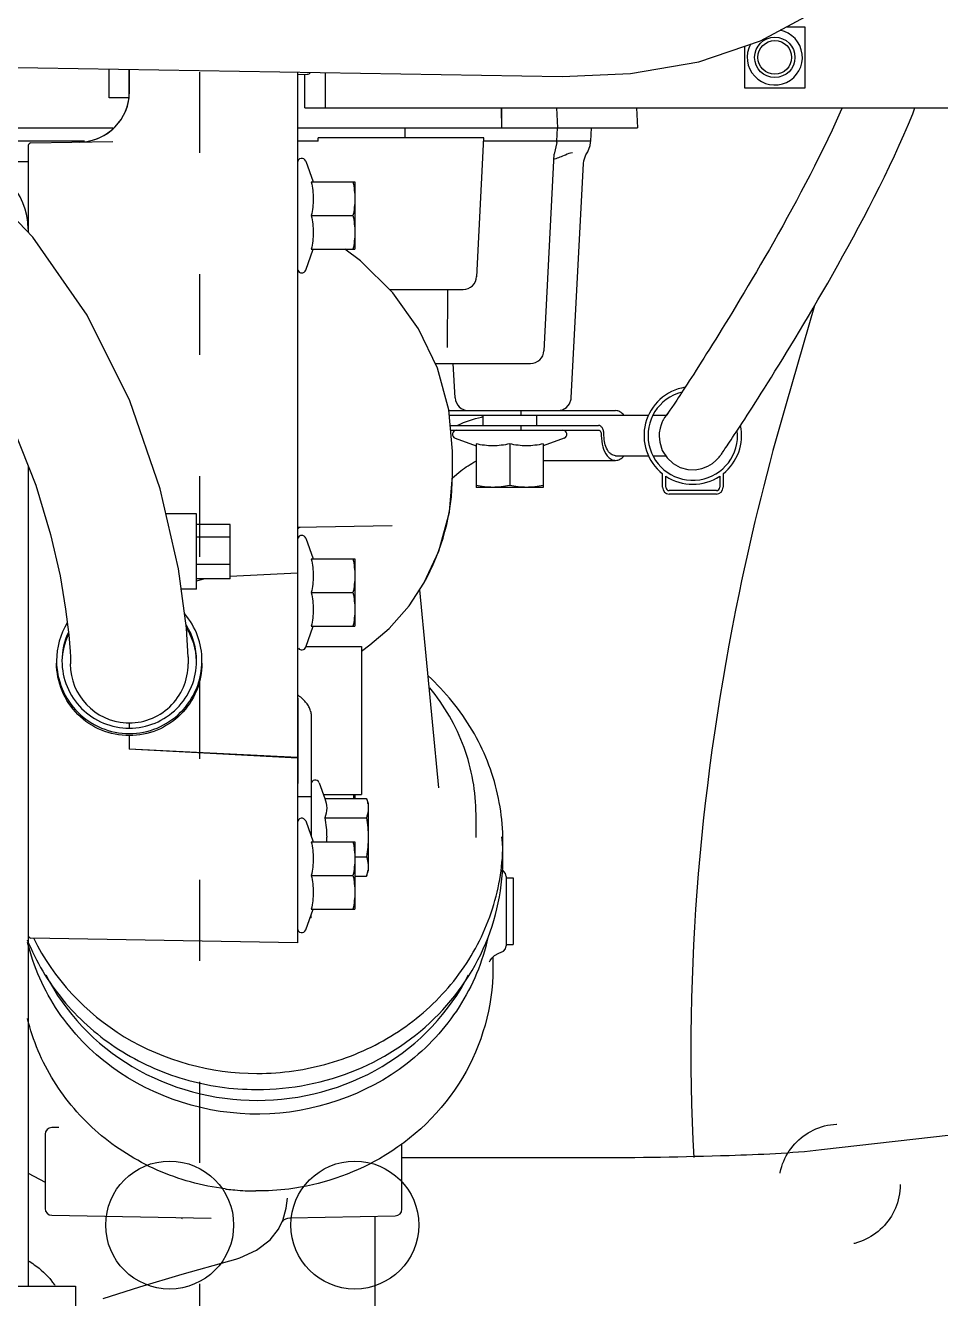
# Model space of a CAD drawing. Header units: metres. Extents: x 27859 to 32645, y 1492 to 8791.
# Drawn here: x 30281.9 to 30417.8, y 5757.2 to 5946.3 of the extents above; entities that cross this region are included whole.
import ezdxf

# ---------------------------------------------------------------- set-up
doc = ezdxf.new("R2010")
doc.units = ezdxf.units.M
doc.linetypes.add('ACAD_ISO03W100', pattern=[30, 12, -18])
doc.linetypes.add('CENTER', pattern=[2, 1.25, -0.25, 0.25, -0.25])
doc.layers.add('E-EQPT', color=190, linetype='Continuous')
doc.layers.add('E-HAT', color=253, linetype='CENTER', lineweight=15)

# ---------------------------------------------------------------- blocks, each defined once
blk = doc.blocks.new('EDG')
at = {"color": 0, "linetype": 'Continuous'}
for p, q in [((580.99, 1748.32, 1), (580.99, 2348.32, 1)), ((536.49, 1763.39, 1), (536.49, 1737.94, 1)), ((576.86, 1750.16, 1), (571.41, 1748.43, 1)), ((571.41, 1748.43, 1), (565.14, 1746.56, 1)), ((602.99, 1748.32, 1), (580.99, 1748.32, 1)), ((587.99, 1626.5, 1), (587.99, 1748.32, 1)), ((565.14, 1746.56, 1), (558.04, 1744.58, 1)), ((556.56, 1744.12, 1), (554.07, 1743, 1)), ((556.56, 1744.12, 1), (556.57, 1744.12, 1)), ((557.16, 1744.32, 1), (556.57, 1744.12, 1)), ((558.04, 1744.58, 1), (557.16, 1744.32, 1)), ((554.07, 1743, 1), (552.05, 1741.44, 1)), ((550.82, 1739.83, 1), (550.2, 1738.56, 1)), ((550.82, 1739.83, 1), (550.83, 1739.85, 1)), ((552.05, 1741.44, 1), (550.83, 1739.85, 1)), ((549.1, 1738.16, 1), (533.48, 1737.88, 1)), ((549.13, 1738.16, 1), (549.1, 1738.16, 1)), ((549.46, 1738.21, 1), (549.13, 1738.16, 1)), ((549.76, 1738.33, 1), (549.46, 1738.21, 1)), ((550.2, 1738.56, 1), (549.68, 1736.74, 1)), ((550.01, 1738.49, 1), (549.76, 1738.33, 1)), ((550.2, 1738.67, 1), (550.01, 1738.49, 1)), ((550.31, 1738.83, 1), (550.2, 1738.67, 1)), ((550.35, 1738.89, 1), (550.31, 1738.83, 1)), ((550.35, 1738.89, 1), (550.35, 1738.89, 1)), ((584.51, 1737.8, 1), (560.85, 1738.21, 1)), ((565.23, 1738.21, 1), (565.12, 1738.29, 1)), ((565.12, 1738.29, 1), (565.13, 1738.28, 1)), ((532.49, 1736.88, 1), (532.49, 1727.15, 1)), ((549.68, 1736.74, 1), (549.51, 1735.25, 1)), ((585.49, 1725.77, 1), (585.49, 1736.8, 1)), ((549.51, 1735.25, 1), (549.51, 1735.26, 1)), ((554.09, 1734.19, 1), (554.19, 1734.19, 1)), ((587.99, 1731.54, 1), (585.49, 1732.87, 1)), ((504.26, 1729.28, 1), (532.49, 1729.29, 1)), ((424.97, 1722.89, 1), (470.15, 1728.1, 1)), ((583.44, 1724.75, 1), (584.51, 1724.77, 1)), ((585.49, 1725.6, 1), (585.49, 1725.71, 1)), ((585.49, 1725.6, 1), (585.49, 1725.61, 1)), ((554.06, 1716.73, 1), (553.93, 1716.73, 1)), ((518.99, 1699.48, 1), (518.99, 1701.18, 1)), ((519.38, 1699.96, 1), (519.13, 1699.62, 1)), ((519.47, 1700.13, 1), (519.38, 1699.96, 1)), ((517.1, 1698.23, 1), (516.99, 1697.77, 1)), ((517.41, 1698.58, 1), (517.1, 1698.23, 1)), ((517.73, 1698.74, 1), (517.41, 1698.58, 1)), ((518.11, 1698.87, 1), (517.73, 1698.74, 1)), ((518.72, 1699.23, 1), (518.11, 1698.87, 1)), ((519.13, 1699.62, 1), (518.72, 1699.23, 1)), ((516.99, 1697.59, 1), (515.99, 1697.59, 1)), ((515.99, 1687.67, 1), (515.99, 1697.59, 1)), ((516.99, 1687.49, 1), (516.99, 1697.77, 1)), ((547.99, 1697.32, 1), (587.6, 1696.63, 1)), ((547.99, 1568.01, 1), (547.99, 1697.32, 1)), ((546.79, 1695.42, 1), (545.67, 1692.32, 1)), ((545.99, 1693.62, 1), (546.14, 1693.62, 1)), ((545.99, 1693.62, 1), (545.99, 1693.22, 1)), ((545.95, 1692.32, 1), (539.49, 1692.32, 1)), ((539.49, 1682.32, 1), (539.49, 1692.32, 1)), ((516.99, 1687.67, 1), (515.99, 1687.67, 1)), ((516.99, 1687.49, 1), (517.1, 1687.04, 1)), ((517.1, 1687.04, 1), (517.41, 1686.68, 1)), ((517.41, 1686.68, 1), (517.65, 1686.56, 1)), ((537.77, 1687.42, 1), (537.49, 1686.65, 1)), ((539.49, 1687.42, 1), (537.77, 1687.42, 1)), ((545.95, 1687.32, 1), (539.77, 1687.32, 1)), ((537.49, 1676.65, 1), (537.49, 1686.65, 1)), ((539.49, 1684.54, 1), (537.77, 1684.54, 1)), ((521.49, 1681.69, 1), (521.49, 1678.27, 1)), ((545.95, 1682.32, 1), (539.49, 1682.32, 1)), ((546.79, 1679.23, 1), (545.67, 1682.32, 1)), ((545.99, 1663.39, 1), (545.99, 1681.43, 1)), ((543.95, 1678.76, 1), (537.77, 1678.76, 1)), ((537.77, 1675.88, 1), (537.49, 1676.65, 1)), ((543.95, 1675.88, 1), (537.77, 1675.88, 1)), ((544.15, 1675.32, 1), (538.49, 1675.32, 1)), ((538.49, 1653.32, 1), (538.49, 1675.32, 1)), ((539.49, 1675.32, 1), (539.49, 1675.88, 1)), ((544.79, 1673.56, 1), (543.95, 1675.88, 1)), ((545.99, 1675.63, 1), (547.99, 1675.63, 1)), ((529.88, 1644.92, 1), (527.06, 1674.32, 1)), ((547.89, 1673.68, 1), (547.89, 1660.97, 1)), ((547.99, 1669.91, 1), (572.99, 1668.56, 1)), ((547.99, 1669.81, 1), (572.99, 1668.56, 1)), ((572.99, 1666.56, 1), (572.99, 1668.56, 1)), ((572.99, 1664.59, 1), (572.99, 1665.45, 1)), ((547.87, 1660.59, 1), (547.99, 1660.47, 1)), ((564.24, 1654.86, 1), (564.24, 1655.91, 1)), ((564.24, 1654.89, 1), (564.49, 1650.6, 1)), ((581.74, 1654.86, 1), (581.74, 1655.91, 1)), ((581.78, 1654.05, 1), (581.74, 1654.84, 1)), ((537.28, 1653.08, 1), (534.41, 1650.63, 1)), ((538.49, 1654, 1), (537.28, 1653.08, 1)), ((546.76, 1653.32, 1), (538.49, 1653.32, 1)), ((546.79, 1653.42, 1), (545.67, 1650.32, 1)), ((547.99, 1653.32, 1), (547.97, 1653.32, 1)), ((581.98, 1651.57, 1), (581.78, 1654.05, 1)), ((582.44, 1647.79, 1), (581.98, 1651.57, 1)), ((534.41, 1650.63, 1), (531.43, 1647.26, 1)), ((545.95, 1650.32, 1), (539.49, 1650.32, 1)), ((539.49, 1640.32, 1), (539.49, 1650.32, 1)), ((564.49, 1650.6, 1), (565.67, 1641.78, 1)), ((531.43, 1647.26, 1), (529.22, 1643.92, 1)), ((583.28, 1642.81, 1), (582.44, 1647.79, 1)), ((545.95, 1645.32, 1), (539.77, 1645.32, 1)), ((529.22, 1643.92, 1), (527, 1639.17, 1)), ((557.99, 1643.26, 1), (562.99, 1643.26, 1)), ((557.99, 1643.26, 1), (557.99, 1635.18, 1)), ((561.81, 1643.26, 1), (562.99, 1643.61, 1)), ((562.99, 1644.82, 1), (565.27, 1644.82, 1)), ((562.99, 1644.82, 1), (562.99, 1633.62, 1)), ((547.99, 1642.43, 1), (558.01, 1642.94, 1)), ((565.67, 1641.78, 1), (568.38, 1629.9, 1)), ((584.68, 1636.66, 1), (583.28, 1642.81, 1)), ((545.95, 1640.32, 1), (539.49, 1640.32, 1)), ((546.79, 1637.23, 1), (545.67, 1640.32, 1)), ((557.99, 1641.12, 1), (562.99, 1641.12, 1)), ((527, 1639.17, 1), (525.45, 1633.39, 1)), ((533.96, 1635.38, 1), (547.99, 1635.63, 1)), ((557.99, 1637.08, 1), (562.99, 1637.08, 1)), ((586.87, 1629.36, 1), (584.68, 1636.66, 1)), ((557.99, 1635.18, 1), (562.99, 1635.18, 1)), ((525.45, 1633.39, 1), (524.99, 1627.98, 1)), ((562.99, 1633.62, 1), (567.53, 1633.62, 1)), ((485.79, 1630.67, 1), (492.79, 1630.67, 1)), ((485.79, 1630.17, 1), (492.79, 1630.17, 1)), ((484.79, 1627.67, 1), (484.79, 1629.67, 1)), ((485.29, 1628.03, 1), (485.29, 1629.67, 1)), ((493.29, 1629.67, 1), (493.29, 1628.03, 1)), ((493.79, 1629.67, 1), (493.79, 1627.67, 1)), ((511.49, 1629.68, 1), (521.49, 1629.68, 1)), ((511.49, 1623.23, 1), (511.49, 1629.68, 1)), ((516.49, 1623.23, 1), (516.49, 1629.4, 1)), ((521.49, 1623.23, 1), (521.49, 1629.68, 1)), ((525, 1628.27, 1), (523.75, 1627.25, 1)), ((568.38, 1629.9, 1), (572.89, 1616.85, 1)), ((590.17, 1621.01, 1), (586.87, 1629.36, 1)), ((487.06, 1626.55, 1), (486.35, 1626.12, 1)), ((487.94, 1626.89, 1), (487.06, 1626.55, 1)), ((488.96, 1627.06, 1), (487.94, 1626.89, 1)), ((490.05, 1627.02, 1), (488.96, 1627.06, 1)), ((491.16, 1626.71, 1), (490.05, 1627.02, 1)), ((492.21, 1626.14, 1), (491.16, 1626.71, 1)), ((524.99, 1627.98, 1), (524.98, 1625.98, 1)), ((484.76, 1624.34, 1), (484.64, 1624.18, 1)), ((484.86, 1624.49, 1), (484.76, 1624.34, 1)), ((484.95, 1624.62, 1), (484.86, 1624.49, 1)), ((485.03, 1624.74, 1), (484.95, 1624.62, 1)), ((485.11, 1624.84, 1), (485.03, 1624.74, 1)), ((485.18, 1624.94, 1), (485.11, 1624.84, 1)), ((485.27, 1625.05, 1), (485.18, 1624.94, 1)), ((485.39, 1625.2, 1), (485.27, 1625.05, 1)), ((485.56, 1625.4, 1), (485.39, 1625.2, 1)), ((485.85, 1625.7, 1), (485.56, 1625.4, 1)), ((486.35, 1626.12, 1), (485.85, 1625.7, 1)), ((493.12, 1625.29, 1), (492.21, 1626.14, 1)), ((493.82, 1624.21, 1), (493.12, 1625.29, 1)), ((495.21, 1624.98, 1), (493.3, 1624.98, 1)), ((500.76, 1624.98, 1), (495.88, 1624.98, 1)), ((511.49, 1625.68, 1), (500.76, 1625.68, 1)), ((524.98, 1624.59, 1), (524.97, 1624.32, 1)), ((524.98, 1624.39, 1), (524.97, 1624.32, 1)), ((524.97, 1624.32, 1), (525.52, 1618.15, 1)), ((524.98, 1625.98, 1), (524.98, 1624.59, 1)), ((483.61, 1622.64, 1), (483.37, 1622.28, 1)), ((483.82, 1622.96, 1), (483.61, 1622.64, 1)), ((484.02, 1623.26, 1), (483.82, 1622.96, 1)), ((484.2, 1623.53, 1), (484.02, 1623.26, 1)), ((484.37, 1623.77, 1), (484.2, 1623.53, 1)), ((484.51, 1623.98, 1), (484.37, 1623.77, 1)), ((484.64, 1624.18, 1), (484.51, 1623.98, 1)), ((494.21, 1622.96, 1), (493.82, 1624.21, 1)), ((494.29, 1622.07, 1), (494.21, 1622.96, 1)), ((508.4, 1622.38, 1), (511.49, 1623.51, 1)), ((524.59, 1622.38, 1), (521.49, 1623.51, 1)), ((482.25, 1620.58, 1), (481.92, 1620.07, 1)), ((482.56, 1621.05, 1), (482.25, 1620.58, 1)), ((482.85, 1621.49, 1), (482.56, 1621.05, 1)), ((483.12, 1621.9, 1), (482.85, 1621.49, 1)), ((483.37, 1622.28, 1), (483.12, 1621.9, 1)), ((494.01, 1620.41, 1), (494.15, 1620.87, 1)), ((494.15, 1620.87, 1), (494.27, 1621.57, 1)), ((494.27, 1621.57, 1), (494.29, 1622.07, 1)), ((502.48, 1621.98, 1), (502.48, 1621.88, 1)), ((502.88, 1621.88, 1), (502.88, 1621.98, 1)), ((525.25, 1621.18, 1), (503.29, 1621.18, 1)), ((525.31, 1620.48, 1), (503.29, 1620.48, 1)), ((512.49, 1618.98, 1), (512.49, 1620.48, 1)), ((514.81, 1620.48, 1), (514.81, 1621.18, 1)), ((520.49, 1618.98, 1), (520.49, 1620.48, 1)), ((481.21, 1618.98, 1), (480.83, 1618.39, 1)), ((481.58, 1619.54, 1), (481.21, 1618.98, 1)), ((481.92, 1620.07, 1), (481.58, 1619.54, 1)), ((492.9, 1618.53, 1), (493.06, 1618.76, 1)), ((493.03, 1618.72, 1), (493.25, 1618.99, 1)), ((493.06, 1618.76, 1), (493.16, 1618.91, 1)), ((493.16, 1618.91, 1), (493.2, 1618.96, 1)), ((493.2, 1618.96, 1), (493.2, 1618.96, 1)), ((493.25, 1618.99, 1), (493.47, 1619.3, 1)), ((495.21, 1618.98, 1), (493.25, 1618.98, 1)), ((493.47, 1619.3, 1), (493.58, 1619.48, 1)), ((493.58, 1619.48, 1), (493.64, 1619.59, 1)), ((493.64, 1619.59, 1), (493.68, 1619.66, 1)), ((493.68, 1619.66, 1), (493.71, 1619.72, 1)), ((493.71, 1619.72, 1), (493.73, 1619.76, 1)), ((493.73, 1619.76, 1), (493.75, 1619.8, 1)), ((493.75, 1619.8, 1), (493.78, 1619.85, 1)), ((493.78, 1619.85, 1), (493.82, 1619.94, 1)), ((493.82, 1619.94, 1), (493.9, 1620.12, 1)), ((493.9, 1620.12, 1), (494.01, 1620.41, 1)), ((525.44, 1618.98, 1), (495.88, 1618.98, 1)), ((514.81, 1618.28, 1), (514.81, 1618.98, 1)), ((471.19, 1602.69, 1), (475.43, 1617.26, 1)), ((480.01, 1617.11, 1), (479.57, 1616.42, 1)), ((480.43, 1617.77, 1), (480.01, 1617.11, 1)), ((480.83, 1618.39, 1), (480.43, 1617.77, 1)), ((491.46, 1616.38, 1), (491.68, 1616.72, 1)), ((491.68, 1616.72, 1), (492.08, 1617.31, 1)), ((492.08, 1617.31, 1), (492.41, 1617.81, 1)), ((492.41, 1617.81, 1), (492.68, 1618.22, 1)), ((492.68, 1618.22, 1), (492.9, 1618.53, 1)), ((525.51, 1618.28, 1), (500.76, 1618.28, 1)), ((507.6, 1617.26, 1), (507.37, 1616.59, 1)), ((508.04, 1617.8, 1), (507.6, 1617.26, 1)), ((508.65, 1618.16, 1), (508.04, 1617.8, 1)), ((509.33, 1618.28, 1), (508.65, 1618.16, 1)), ((525.52, 1618.15, 1), (527.22, 1611.97, 1)), ((572.89, 1616.85, 1), (579.25, 1604.1, 1)), ((478.64, 1614.93, 1), (478.14, 1614.14, 1)), ((479.12, 1615.69, 1), (478.64, 1614.93, 1)), ((479.57, 1616.42, 1), (479.12, 1615.69, 1)), ((490.13, 1614.36, 1), (490.43, 1614.81, 1)), ((490.43, 1614.81, 1), (490.71, 1615.24, 1)), ((490.71, 1615.24, 1), (490.97, 1615.64, 1)), ((490.97, 1615.64, 1), (491.22, 1616.03, 1)), ((491.22, 1616.03, 1), (491.46, 1616.38, 1)), ((507.35, 1616.39, 1), (505.53, 1581.56, 1)), ((507.37, 1616.59, 1), (507.35, 1616.39, 1)), ((524.59, 1616.39, 1), (524.86, 1611.27, 1)), ((477.62, 1613.31, 1), (477.08, 1612.44, 1)), ((478.14, 1614.14, 1), (477.62, 1613.31, 1)), ((489.16, 1612.85, 1), (489.5, 1613.38, 1)), ((489.5, 1613.38, 1), (489.82, 1613.88, 1)), ((489.82, 1613.88, 1), (490.13, 1614.36, 1)), ((476.52, 1611.54, 1), (475.94, 1610.6, 1)), ((477.08, 1612.44, 1), (476.52, 1611.54, 1)), ((487.65, 1610.48, 1), (488.05, 1611.11, 1)), ((488.05, 1611.11, 1), (488.44, 1611.72, 1)), ((488.44, 1611.72, 1), (488.8, 1612.3, 1)), ((488.8, 1612.3, 1), (489.16, 1612.85, 1)), ((527.55, 1611.28, 1), (513.39, 1611.28, 1)), ((527.22, 1611.97, 1), (530.02, 1606.13, 1)), ((475.35, 1609.63, 1), (474.73, 1608.62, 1)), ((475.94, 1610.6, 1), (475.35, 1609.63, 1)), ((486.36, 1608.42, 1), (486.8, 1609.14, 1)), ((486.8, 1609.14, 1), (487.23, 1609.82, 1)), ((487.23, 1609.82, 1), (487.65, 1610.48, 1)), ((511.39, 1609.39, 1), (509.86, 1580.19, 1)), ((474.1, 1607.58, 1), (473.45, 1606.5, 1)), ((474.73, 1608.62, 1), (474.1, 1607.58, 1)), ((485.41, 1606.91, 1), (485.89, 1607.68, 1)), ((485.89, 1607.68, 1), (486.36, 1608.42, 1)), ((525.73, 1600.51, 1), (525.76, 1608.89, 1)), ((472.79, 1605.39, 1), (472.11, 1604.24, 1)), ((473.45, 1606.5, 1), (472.79, 1605.39, 1)), ((484.41, 1605.28, 1), (484.92, 1606.11, 1)), ((484.92, 1606.11, 1), (485.41, 1606.91, 1)), ((530.02, 1606.13, 1), (533.85, 1600.78, 1)), ((472.11, 1604.24, 1), (471.41, 1603.06, 1)), ((482.79, 1602.63, 1), (483.35, 1603.54, 1)), ((483.35, 1603.54, 1), (483.89, 1604.43, 1)), ((483.89, 1604.43, 1), (484.41, 1605.28, 1)), ((579.25, 1604.1, 1), (587.33, 1592.5, 1)), ((470.7, 1601.85, 1), (469.98, 1600.6, 1)), ((471.41, 1603.06, 1), (470.7, 1601.85, 1)), ((481.65, 1600.72, 1), (482.23, 1601.69, 1)), ((482.23, 1601.69, 1), (482.79, 1602.63, 1)), ((469.98, 1600.6, 1), (469.25, 1599.33, 1)), ((480.45, 1598.7, 1), (481.06, 1599.72, 1)), ((481.06, 1599.72, 1), (481.65, 1600.72, 1)), ((534.36, 1600.28, 1), (523.39, 1600.28, 1)), ((525.73, 1600.28, 1), (525.73, 1600.51, 1)), ((533.85, 1600.78, 1), (538.67, 1596.02, 1)), ((468.5, 1598.02, 1), (467.75, 1596.68, 1)), ((469.25, 1599.33, 1), (468.5, 1598.02, 1)), ((479.83, 1597.65, 1), (480.45, 1598.7, 1)), ((521.39, 1598.39, 1), (520.31, 1577.78, 1)), ((467.75, 1596.68, 1), (466.99, 1595.31, 1)), ((478.57, 1595.48, 1), (479.21, 1596.58, 1)), ((479.21, 1596.58, 1), (479.83, 1597.65, 1)), ((538.67, 1596.02, 1), (540.98, 1594.32, 1)), ((546.79, 1597.42, 1), (545.67, 1594.32, 1)), ((466.99, 1595.31, 1), (466.22, 1593.91, 1)), ((477.27, 1593.2, 1), (477.92, 1594.35, 1)), ((477.92, 1594.35, 1), (478.57, 1595.48, 1)), ((545.95, 1594.32, 1), (539.49, 1594.32, 1)), ((539.49, 1584.32, 1), (539.49, 1594.32, 1)), ((465.44, 1592.49, 1), (464.67, 1591.05, 1)), ((466.22, 1593.91, 1), (465.44, 1592.49, 1)), ((476.61, 1592.03, 1), (477.27, 1593.2, 1)), ((587.33, 1592.5, 1), (596.87, 1582.6, 1)), ((464.67, 1591.05, 1), (463.89, 1589.58, 1)), ((475.26, 1589.61, 1), (475.94, 1590.83, 1)), ((475.94, 1590.83, 1), (476.61, 1592.03, 1)), ((587.99, 1578.92, 1), (587.99, 1591.81, 1)), ((463.89, 1589.58, 1), (463.11, 1588.09, 1)), ((473.91, 1587.12, 1), (474.59, 1588.38, 1)), ((474.59, 1588.38, 1), (475.26, 1589.61, 1)), ((545.95, 1589.32, 1), (539.77, 1589.32, 1)), ((462.34, 1586.59, 1), (461.58, 1585.07, 1)), ((463.11, 1588.09, 1), (462.34, 1586.59, 1)), ((473.23, 1585.85, 1), (473.91, 1587.12, 1)), ((461.58, 1585.07, 1), (460.82, 1583.54, 1)), ((471.88, 1583.27, 1), (472.55, 1584.57, 1)), ((472.55, 1584.57, 1), (473.23, 1585.85, 1)), ((460.82, 1583.54, 1), (460.08, 1581.99, 1)), ((471.21, 1581.96, 1), (471.88, 1583.27, 1)), ((545.95, 1584.32, 1), (539.49, 1584.32, 1)), ((546.79, 1581.23, 1), (545.67, 1584.32, 1)), ((460.08, 1581.99, 1), (459.35, 1580.44, 1)), ((470.55, 1580.64, 1), (471.21, 1581.96, 1)), ((505.48, 1581.19, 1), (505.16, 1580.27, 1)), ((505.53, 1581.56, 1), (505.48, 1581.19, 1)), ((587.99, 1581.32, 1), (598.57, 1581.32, 1)), ((458.64, 1578.88, 1), (457.94, 1577.31, 1)), ((459.35, 1580.44, 1), (458.64, 1578.88, 1)), ((469.25, 1577.98, 1), (469.89, 1579.31, 1)), ((469.89, 1579.31, 1), (470.55, 1580.64, 1)), ((504.52, 1578.93, 1), (504.46, 1578.46, 1)), ((504.9, 1579.87, 1), (504.52, 1578.93, 1)), ((504.98, 1579.99, 1), (504.9, 1579.87, 1)), ((505.16, 1580.27, 1), (504.99, 1580, 1)), ((509.5, 1578.44, 1), (509.86, 1580.19, 1)), ((457.94, 1577.31, 1), (457.27, 1575.74, 1)), ((468.61, 1576.64, 1), (469.25, 1577.98, 1)), ((504.45, 1578.28, 1), (504.34, 1576.28, 1)), ((504.44, 1578.28, 1), (520.34, 1578.28, 1)), ((504.46, 1578.47, 1), (504.45, 1578.28, 1)), ((509.5, 1578.28, 1), (509.4, 1576.28, 1)), ((509.5, 1578.44, 1), (509.49, 1578.28, 1)), ((520.31, 1577.78, 1), (544.94, 1577.78, 1)), ((532.04, 1576.28, 1), (532.05, 1577.78, 1)), ((544.92, 1578.28, 1), (547.99, 1578.28, 1)), ((544.92, 1578.28, 1), (544.94, 1577.78, 1)), ((587.6, 1578.52, 1), (575.41, 1578.3, 1)), ((579.65, 1578.28, 1), (589.8, 1578.28, 1)), ((457.27, 1575.74, 1), (456.63, 1574.18, 1)), ((467.4, 1573.97, 1), (468, 1575.31, 1)), ((468, 1575.31, 1), (468.61, 1576.64, 1)), ((517.67, 1576.28, 1), (497.49, 1576.28, 1)), ((497.65, 1573.32, 1), (497.49, 1576.28, 1)), ((509.55, 1573.32, 1), (509.4, 1576.28, 1)), ((517.67, 1576.28, 1), (517.65, 1573.32, 1)), ((547.99, 1576.28, 1), (517.67, 1576.28, 1)), ((517.67, 1576.28, 1), (517.72, 1573.44, 1)), ((579.59, 1576.28, 1), (575.37, 1576.28, 1)), ((589.8, 1576.28, 1), (579.59, 1576.28, 1)), ((546.89, 1573.32, 1), (419.3, 1573.32, 1)), ((456.63, 1574.18, 1), (456.3, 1573.32, 1)), ((467.12, 1573.32, 1), (467.4, 1573.97, 1)), ((517.72, 1573.44, 1), (517.72, 1573.32, 1)), ((543.89, 1568.08, 1), (543.89, 1573.32, 1)), ((546.89, 1573.32, 1), (546.89, 1568.34, 1)), ((572.99, 1571.82, 1), (575.99, 1571.82, 1)), ((572.99, 1571.48, 1), (572.99, 1567.61, 1)), ((575.99, 1571.82, 1), (575.99, 1567.56, 1)), ((481.61, 1570.32, 1), (472.61, 1570.32, 1)), ((472.61, 1570.32, 1), (472.61, 1561.32, 1)), ((481.61, 1564.17, 1), (481.61, 1570.32, 1)), ((572.95, 1570.88, 1), (572.96, 1570.88, 1)), ((572.95, 1570.88, 1), (572.96, 1567.61, 1)), ((572.96, 1570.88, 1), (572.97, 1567.61, 1)), ((498.56, 1568.23, 1), (488.41, 1566.46, 1)), ((508.69, 1568.65, 1), (498.56, 1568.23, 1)), ((624.15, 1566.78, 1), (508.69, 1568.65, 1)), ((547.99, 1568.36, 1), (546.58, 1568.33, 1)), ((488.41, 1566.46, 1), (479.22, 1563.37, 1)), ((479.22, 1563.37, 1), (471.22, 1559.06, 1)), ((472.61, 1561.32, 1), (475.42, 1561.32, 1))]:
    blk.add_line(p, q, dxfattribs=at)
at = {"color": 0, "linetype": 'ACAD_ISO03W100', "elevation": 1}
blk.add_lwpolyline([(372.49, 1760), (562.49, 1760), (562.49, 1520), (372.49, 1520)], close=True, dxfattribs=at)
at = {"color": 0}
for centre in [(539.49, 1739.25, 1), (566.99, 1739.25, 1)]:
    blk.add_circle(centre, 9.5, dxfattribs=at)
at = {"color": 0, "linetype": 'ACAD_ISO03W100'}
blk.add_circle((467.49, 1733.25, 1), 9, dxfattribs=at)
at = {"color": 0, "linetype": 'Continuous'}
for radius in [3, 2.5]:
    blk.add_circle((477.11, 1565.82, 1), radius, dxfattribs=at)
for centre, radius, start, end in [((593.7, 1755.02, 1), 11.84, 214.8901, 216.2557), ((593.91, 1755.17, 1), 12.1, 216.2616, 219.1604), ((533.49, 1736.88, 1), 1, 91, 180), ((584.49, 1736.8, 1), 1, 0, 89), ((553.99, 1696.99, 1), 37.2, 84.872, 89.6934), ((554.01, 1697.24, 1), 36.95, 83.0728, 84.87), ((554.03, 1697.38, 1), 36.81, 82.6299, 83.072), ((584.49, 1725.77, 1), 1, 271, 0), ((553.99, 1680.49, 1), 38.63, 88.7523, 90.0006), ((587.59, 1696.23, 1), 0.4, 0.0003, 89), ((547.37, 1695.21, 1), 0.619, 0, 160), ((541.53, 1685.9, 1), 4.04, 168.6916, 169.4725), ((557.54, 1681.65, 1), 13.88, 177.2046, 179.9929), ((547.37, 1679.44, 1), 0.619, 200, 0), ((541.53, 1677.4, 1), 4.04, 190.5275, 191.3053), ((552.99, 1673.47, 1), 13.52, 169.7681, 172.1349), ((545.37, 1673.77, 1), 0.619, 200, 0), ((572.99, 1655.91, 1), 8.75, 86.9138, 179.9498), ((573, 1655.91, 1), 8.75, 359.9926, 86.9398), ((572.98, 1655.46, 1), 10.79, 180.0015, 220.3909), ((572.98, 1655.46, 1), 9.99, 180.0012, 212.3291), ((572.98, 1655.77, 1), 9.99, 181.7981, 211.7918), ((573, 1655.77, 1), 9.99, 334.3813, 358.2016), ((573, 1655.46, 1), 9.99, 334.7746, 359.9995), ((573, 1655.46, 1), 10.79, 328.4917, 359.9996), ((547.37, 1653.21, 1), 0.619, 35.5556, 160), ((547.37, 1637.44, 1), 0.619, 200, 342.2222), ((547.59, 1636.02, 1), 0.4, 270.9987, 330.338), ((485.79, 1629.67, 1), 1, 90, 180), ((485.79, 1629.67, 1), 0.5, 90, 180), ((492.79, 1629.67, 1), 1, 0, 90), ((492.79, 1629.67, 1), 0.5, 0, 90), ((489.29, 1621.98, 1), 6.65, 284.0865, 186.277), ((489.29, 1621.98, 1), 7.25, 56.5146, 123.4854), ((489.29, 1621.98, 1), 7.25, 128.3665, 191.7982), ((489.29, 1621.98, 1), 7.25, 279.1405, 51.6335), ((508.61, 1621.8, 1), 0.619, 110, 270), ((524.37, 1621.8, 1), 0.619, 270, 70), ((517.88, 1633.09, 1), 14.11, 280.717, 281.3722), ((522.59, 1616.28, 1), 2, 3, 89.9995), ((513.39, 1609.28, 1), 2, 89.9996, 177), ((523.39, 1598.28, 1), 2, 89.9997, 177), ((547.37, 1597.21, 1), 0.619, 17.7778, 160), ((597.99, 1591.32, 1), 10, 180, 270), ((547.37, 1581.44, 1), 0.619, 200, 0), ((587.59, 1578.92, 1), 0.4, 271, 0), ((580.45, 1570.89, 1), 7.5, 91, 180.1063), ((580.46, 1570.89, 1), 7.5, 90.9996, 172.8774), ((477.11, 1565.82, 1), 4.1, 331.4417, 258.869), ((580.46, 1570.89, 1), 7.5, 178.3663, 180.091), ((546.59, 1567.73, 1), 0.6, 91, 148.7021)]:
    blk.add_arc(centre, radius, start, end, dxfattribs=at)
for points, knots in [([(587.99, 1744.54, 1), (587.69, 1744.73, 1), (586.41, 1745.58, 1), (585.27, 1746.63, 1), (584.53, 1747.54, 1)], [0, 0, 0, 0, 0.23422, 1, 1, 1, 1]), ([(535.82, 1729.39, 1), (539.93, 1731.75, 1), (546.16, 1733.81, 1), (552.49, 1734.2, 1), (554.09, 1734.19, 1)], [0, 0, 0, 0, 0.747692, 1, 1, 1, 1]), ([(558.75, 1733.88, 1), (562.21, 1733.44, 1), (569.01, 1731.56, 1), (577.88, 1725.99, 1), (584.63, 1718.17, 1), (587.31, 1711.84, 1), (588.1, 1708.59, 1)], [0, 0, 0, 0, 0.255257, 0.507399, 0.755492, 1, 1, 1, 1]), ([(470.15, 1728.1, 1), (474.71, 1728.62, 1), (486.09, 1729.08, 1), (497.47, 1729.28, 1), (504.26, 1729.28, 1)], [0, 0, 0, 0, 0.402828, 1, 1, 1, 1]), ([(475.43, 1617.26, 1), (478.13, 1626.52, 1), (487.2, 1663.1, 1), (490.67, 1701.2, 1), (489.16, 1729.2, 1)], [0, 0, 0, 0, 0.256034, 1, 1, 1, 1]), ([(518.99, 1701.19, 1), (518.99, 1706.79, 1), (522.21, 1718.33, 1), (530.84, 1726.54, 1), (535.82, 1729.39, 1)], [0, 0, 0, 0, 0.494115, 1, 1, 1, 1]), ([(519.71, 1696.52, 1), (520.51, 1700.17, 1), (523.5, 1707.29, 1), (534, 1718.68, 1), (553.56, 1725.38, 1), (573.27, 1719.11, 1), (584.04, 1707.96, 1), (587.21, 1700.91, 1), (588.1, 1697.28, 1)], [0, 0, 0, 0, 0.122367, 0.247042, 0.499741, 0.75266, 0.877517, 1, 1, 1, 1]), ([(553.99, 1720.74, 1), (547.58, 1720.74, 1), (534.68, 1717.37, 1), (525.4, 1707.65, 1), (522.58, 1702.09, 1)], [0, 0, 0, 0, 0.507118, 1, 1, 1, 1]), ([(585.4, 1702.09, 1), (582.59, 1707.65, 1), (573.31, 1717.37, 1), (560.41, 1720.74, 1), (553.99, 1720.74, 1)], [0, 0, 0, 0, 0.49288, 1, 1, 1, 1]), ([(553.99, 1719.12, 1), (548.99, 1719.12, 1), (538.95, 1717.16, 1), (526.38, 1708.74, 1), (518.4, 1696.15, 1), (517.19, 1686.32, 1), (517.65, 1681.6, 1)], [0, 0, 0, 0, 0.257108, 0.5099, 0.756772, 1, 1, 1, 1]), ([(588.14, 1696.91, 1), (586.86, 1700.1, 1), (583.24, 1706.17, 1), (575.32, 1713.27, 1), (565.58, 1717.88, 1), (558.42, 1719.04, 1), (554.83, 1719.11, 1)], [0, 0, 0, 0, 0.244277, 0.492693, 0.745085, 1, 1, 1, 1]), ([(553.93, 1716.73, 1), (550.35, 1716.72, 1), (543.17, 1715.71, 1), (533.35, 1711.31, 1), (525.27, 1704.39, 1), (519.68, 1695.51, 1), (517.09, 1685.45, 1), (517.76, 1675.11, 1), (521.61, 1665.44, 1), (526.04, 1660.03, 1), (528.59, 1657.69, 1)], [0, 0, 0, 0, 0.129302, 0.257409, 0.38354, 0.507556, 0.63005, 0.752158, 0.875157, 1, 1, 1, 1]), ([(587.18, 1696.68, 1), (584.28, 1702.62, 1), (574.56, 1713.07, 1), (560.87, 1716.72, 1), (554.06, 1716.73, 1)], [0, 0, 0, 0, 0.492925, 1, 1, 1, 1]), ([(545.95, 1687.32, 1), (545.78, 1688.15, 1), (545.56, 1689.82, 1), (545.78, 1691.5, 1), (545.95, 1692.32, 1)], [0, 0, 0, 0, 0.5, 1, 1, 1, 1]), ([(537.57, 1686.69, 1), (537.58, 1686.76, 1), (537.63, 1687, 1), (537.71, 1687.24, 1), (537.77, 1687.42, 1)], [0, 0, 0, 0, 0.247155, 1, 1, 1, 1]), ([(545.95, 1682.32, 1), (545.78, 1683.15, 1), (545.56, 1684.82, 1), (545.78, 1686.5, 1), (545.95, 1687.32, 1)], [0, 0, 0, 0, 0.5, 1, 1, 1, 1]), ([(537.77, 1684.54, 1), (537.73, 1684.65, 1), (537.58, 1685.12, 1), (537.49, 1685.61, 1), (537.49, 1685.98, 1)], [0, 0, 0, 0, 0.255696, 1, 1, 1, 1]), ([(521.49, 1678.27, 1), (521.49, 1674.9, 1), (522.71, 1668.06, 1), (526.19, 1662.07, 1), (528.36, 1659.45, 1)], [0, 0, 0, 0, 0.496976, 1, 1, 1, 1]), ([(537.49, 1677.32, 1), (537.49, 1677.44, 1), (537.52, 1677.93, 1), (537.65, 1678.41, 1), (537.77, 1678.76, 1)], [0, 0, 0, 0, 0.246324, 1, 1, 1, 1]), ([(543.95, 1675.88, 1), (543.78, 1676.34, 1), (543.55, 1677.32, 1), (543.78, 1678.3, 1), (543.95, 1678.76, 1)], [0, 0, 0, 0, 0.5, 1, 1, 1, 1]), ([(537.77, 1675.88, 1), (537.75, 1675.94, 1), (537.67, 1676.18, 1), (537.6, 1676.42, 1), (537.57, 1676.61, 1)], [0, 0, 0, 0, 0.253106, 1, 1, 1, 1]), ([(562.19, 1655.77, 1), (562.19, 1657.17, 1), (562.76, 1660.01, 1), (565.16, 1663.6, 1), (568.75, 1666, 1), (572.99, 1666.84, 1), (577.23, 1666, 1), (580.83, 1663.6, 1), (583.23, 1660.01, 1), (583.79, 1657.17, 1), (583.79, 1655.77, 1)], [0, 0, 0, 0, 0.124965, 0.24995, 0.374965, 0.5, 0.625035, 0.75005, 0.875035, 1, 1, 1, 1]), ([(583.79, 1655.46, 1), (583.79, 1656.86, 1), (583.23, 1659.7, 1), (580.83, 1663.29, 1), (577.23, 1665.69, 1), (572.99, 1666.53, 1), (568.75, 1665.69, 1), (565.16, 1663.29, 1), (562.76, 1659.7, 1), (562.19, 1656.86, 1), (562.19, 1655.46, 1)], [0, 0, 0, 0, 0.124965, 0.24995, 0.374965, 0.5, 0.625035, 0.75005, 0.875035, 1, 1, 1, 1]), ([(582.99, 1655.46, 1), (582.99, 1656.76, 1), (582.47, 1659.38, 1), (580.25, 1662.71, 1), (576.92, 1664.93, 1), (572.99, 1665.71, 1), (569.07, 1664.93, 1), (565.74, 1662.71, 1), (563.51, 1659.38, 1), (562.99, 1656.76, 1), (562.99, 1655.46, 1)], [0, 0, 0, 0, 0.124965, 0.24995, 0.374965, 0.5, 0.625035, 0.75005, 0.875035, 1, 1, 1, 1]), ([(546.08, 1662.9, 1), (546.07, 1662.95, 1), (546.03, 1663.11, 1), (545.99, 1663.27, 1), (545.99, 1663.39, 1)], [0, 0, 0, 0, 0.299271, 1, 1, 1, 1]), ([(546.08, 1662.9, 1), (546.13, 1662.69, 1), (546.29, 1662.27, 1), (546.68, 1661.68, 1), (547.22, 1661.12, 1), (547.64, 1660.77, 1), (547.87, 1660.59, 1)], [0, 0, 0, 0, 0.220848, 0.449097, 0.707978, 1, 1, 1, 1]), ([(545.95, 1645.32, 1), (545.78, 1646.15, 1), (545.56, 1647.82, 1), (545.78, 1649.5, 1), (545.95, 1650.32, 1)], [0, 0, 0, 0, 0.5, 1, 1, 1, 1]), ([(545.95, 1640.32, 1), (545.78, 1641.15, 1), (545.56, 1642.82, 1), (545.78, 1644.5, 1), (545.95, 1645.32, 1)], [0, 0, 0, 0, 0.5, 1, 1, 1, 1]), ([(500.76, 1625.68, 1), (500.54, 1625.68, 1), (500.05, 1625.54, 1), (499.69, 1625.19, 1), (499.52, 1624.99, 1)], [0, 0, 0, 0, 0.462761, 1, 1, 1, 1]), ([(502, 1624.99, 1), (501.83, 1625.2, 1), (501.47, 1625.54, 1), (500.99, 1625.68, 1), (500.76, 1625.68, 1)], [0, 0, 0, 0, 0.537062, 1, 1, 1, 1]), ([(500.76, 1624.98, 1), (500.88, 1624.98, 1), (501.11, 1624.94, 1), (501.44, 1624.76, 1), (501.74, 1624.48, 1), (502.1, 1623.95, 1), (502.4, 1623.1, 1), (502.48, 1622.37, 1), (502.48, 1621.98, 1)], [0, 0, 0, 0, 0.090458, 0.187438, 0.295434, 0.41632, 0.693131, 1, 1, 1, 1]), ([(502.88, 1621.98, 1), (502.88, 1622.55, 1), (502.75, 1623.62, 1), (502.3, 1624.61, 1), (502, 1624.99, 1)], [0, 0, 0, 0, 0.537415, 1, 1, 1, 1]), ([(511.49, 1623.23, 1), (512.31, 1623.4, 1), (513.99, 1623.62, 1), (515.67, 1623.4, 1), (516.49, 1623.23, 1)], [0, 0, 0, 0, 0.5, 1, 1, 1, 1]), ([(516.49, 1623.23, 1), (517.31, 1623.4, 1), (518.99, 1623.62, 1), (520.67, 1623.4, 1), (521.49, 1623.23, 1)], [0, 0, 0, 0, 0.5, 1, 1, 1, 1]), ([(502.48, 1621.88, 1), (502.48, 1621.7, 1), (502.52, 1621.36, 1), (502.68, 1620.91, 1), (502.94, 1620.58, 1), (503.18, 1620.48, 1), (503.29, 1620.48, 1)], [0, 0, 0, 0, 0.308005, 0.585795, 0.814218, 1, 1, 1, 1]), ([(503.29, 1621.18, 1), (503.23, 1621.18, 1), (503.11, 1621.23, 1), (502.98, 1621.4, 1), (502.9, 1621.62, 1), (502.88, 1621.79, 1), (502.88, 1621.88, 1)], [0, 0, 0, 0, 0.185791, 0.41422, 0.691979, 1, 1, 1, 1]), ([(499.53, 1618.97, 1), (499.69, 1618.77, 1), (500.05, 1618.43, 1), (500.54, 1618.28, 1), (500.76, 1618.28, 1)], [0, 0, 0, 0, 0.53692, 1, 1, 1, 1]), ([(545.95, 1589.32, 1), (545.78, 1590.15, 1), (545.56, 1591.82, 1), (545.78, 1593.5, 1), (545.95, 1594.32, 1)], [0, 0, 0, 0, 0.5, 1, 1, 1, 1]), ([(545.95, 1584.32, 1), (545.78, 1585.15, 1), (545.56, 1586.82, 1), (545.78, 1588.5, 1), (545.95, 1589.32, 1)], [0, 0, 0, 0, 0.5, 1, 1, 1, 1]), ([(507.18, 1580, 1), (507.54, 1580, 1), (508.42, 1580.45, 1), (509.29, 1580.77, 1), (509.85, 1580.94, 1)], [0, 0, 0, 0, 0.383243, 1, 1, 1, 1])]:
    blk.add_open_spline(points, degree=3, knots=knots, dxfattribs=at)
for points in [[(539.49, 1689.82, 1), (539.49, 1690.66, 1), (539.6, 1691.5, 1), (539.77, 1692.32, 1)], [(539.77, 1687.32, 1), (539.6, 1688.15, 1), (539.49, 1688.99, 1), (539.49, 1689.82, 1)], [(539.49, 1684.82, 1), (539.49, 1685.66, 1), (539.6, 1686.5, 1), (539.77, 1687.32, 1)], [(537.49, 1685.98, 1), (537.49, 1686.2, 1), (537.51, 1686.42, 1), (537.56, 1686.64, 1)], [(539.77, 1682.32, 1), (539.6, 1683.15, 1), (539.49, 1683.99, 1), (539.49, 1684.82, 1)], [(537.49, 1681.65, 1), (537.49, 1682.62, 1), (537.6, 1683.59, 1), (537.77, 1684.54, 1)], [(537.77, 1678.76, 1), (537.6, 1679.71, 1), (537.49, 1680.68, 1), (537.49, 1681.65, 1)], [(543.95, 1678.76, 1), (543.78, 1679.71, 1), (543.67, 1680.68, 1), (543.67, 1681.65, 1)], [(537.56, 1676.66, 1), (537.51, 1676.88, 1), (537.49, 1677.1, 1), (537.49, 1677.32, 1)], [(539.49, 1647.82, 1), (539.49, 1648.66, 1), (539.6, 1649.5, 1), (539.77, 1650.32, 1)], [(539.77, 1645.32, 1), (539.6, 1646.15, 1), (539.49, 1646.99, 1), (539.49, 1647.82, 1)], [(539.49, 1642.82, 1), (539.49, 1643.66, 1), (539.6, 1644.5, 1), (539.77, 1645.32, 1)], [(529.26, 1643.9, 1), (526.51, 1639.15, 1), (525, 1633.48, 1), (524.99, 1627.98, 1)], [(539.77, 1640.32, 1), (539.6, 1641.15, 1), (539.49, 1641.99, 1), (539.49, 1642.82, 1)], [(511.49, 1629.4, 1), (512.31, 1629.58, 1), (513.15, 1629.68, 1), (513.99, 1629.68, 1)], [(513.99, 1629.68, 1), (514.83, 1629.68, 1), (515.67, 1629.58, 1), (516.49, 1629.4, 1)], [(516.49, 1629.4, 1), (517.31, 1629.58, 1), (518.15, 1629.68, 1), (518.99, 1629.68, 1)], [(518.99, 1629.68, 1), (519.83, 1629.68, 1), (520.67, 1629.58, 1), (521.49, 1629.4, 1)], [(523.75, 1627.25, 1), (523.06, 1626.69, 1), (522.3, 1626.19, 1), (521.5, 1625.81, 1)], [(524.19, 1620.45, 1), (523.07, 1619.91, 1), (521.87, 1619.5, 1), (520.66, 1619.26, 1)], [(539.49, 1591.82, 1), (539.49, 1592.66, 1), (539.6, 1593.5, 1), (539.77, 1594.32, 1)], [(539.77, 1589.32, 1), (539.6, 1590.15, 1), (539.49, 1590.99, 1), (539.49, 1591.82, 1)], [(539.49, 1586.82, 1), (539.49, 1587.66, 1), (539.6, 1588.5, 1), (539.77, 1589.32, 1)], [(539.77, 1584.32, 1), (539.6, 1585.15, 1), (539.49, 1585.99, 1), (539.49, 1586.82, 1)]]:
    blk.add_open_spline(points, degree=3, dxfattribs=at)

msp = doc.modelspace()

# ---------------------------------------------------------------- hatches: boundary and pattern name
at = {"layer": 'E-HAT', "linetype": 'Continuous'}
h = msp.add_hatch(dxfattribs=at)
h.set_pattern_fill('AR-CONC', color=8, scale=40, angle=90)
h.set_pattern_definition([(140, (30868.3, 2757.35), (25.101, 286.904), [30, -330]), (85, (30868.3, 2757.35), (-300.877, -55.5), [24, -264]), (190.4514, (30870.4, 2781.26), (-275.776, 231.404), [25.496, -280.457]), (136.184, (30788.3, 2757.35), (66.208, 426.897), [45, -495]), (186.636, (30793.8, 2792.93), (-389.647, 373.865), [38.244, -420.686]), (81.184, (30788.3, 2757.35), (-389.647, 373.865), [36, -396]), (111, (30808.3, 2797.35), (161.0476, 238.763), [30, -330]), (56, (30808.3, 2797.35), (-290.06, 97.326), [24, -264]), (161.4514, (30821.72, 2817.25), (-129.012, 336.089), [25.496, -280.457]), (127.5, (30868.3, 2757.35), (-133.1575, 4.864), [0, -260.8, 0, -268, 0, -265]), (97.5, (30868.3, 2757.35), (-157.7647, 105.2278), [0, -152.8, 0, -254.8, 0, -101]), (57.5, (30868.3, 2668.15), (9.022, 213.529), [0, -100, 0, -312, 0, -414]), (47.5, (30868.3, 2628.15), (-40.042, 233.2745), [0, -130, 0, -207.2, 0, -294])])
h.paths.add_polyline_path([(32053.3, 1585.35), (28053.3, 1585.35), (28053.3, 2085.35), (28638.3, 2085.35), (28638.3, 8185.35), (28053.3, 8185.35), (28053.3, 8685.35), (32053.3, 8685.35), (32053.3, 8185.35), (31468.3, 8185.35), (31468.3, 2085.35), (32053.3, 2085.35)])

# ---------------------------------------------------------------- next in the draw order: wipeouts: each hides what was drawn before it
msp.add_wipeout([(30870.3, 2757.35), (29240.32, 2757.35), (29240.32, 7507.34), (30870.3, 7507.34)]).translate(0, 0, -732205.32).dxf.layer = 'E-EQPT'

# ---------------------------------------------------------------- next in the draw order: block references
at = {"layer": 'E-EQPT', "rotation": 180}
msp.add_blockref('EDG', (30870.3, 7507.34, -732206.32), dxfattribs=at)

doc.saveas('drawing.dxf')
